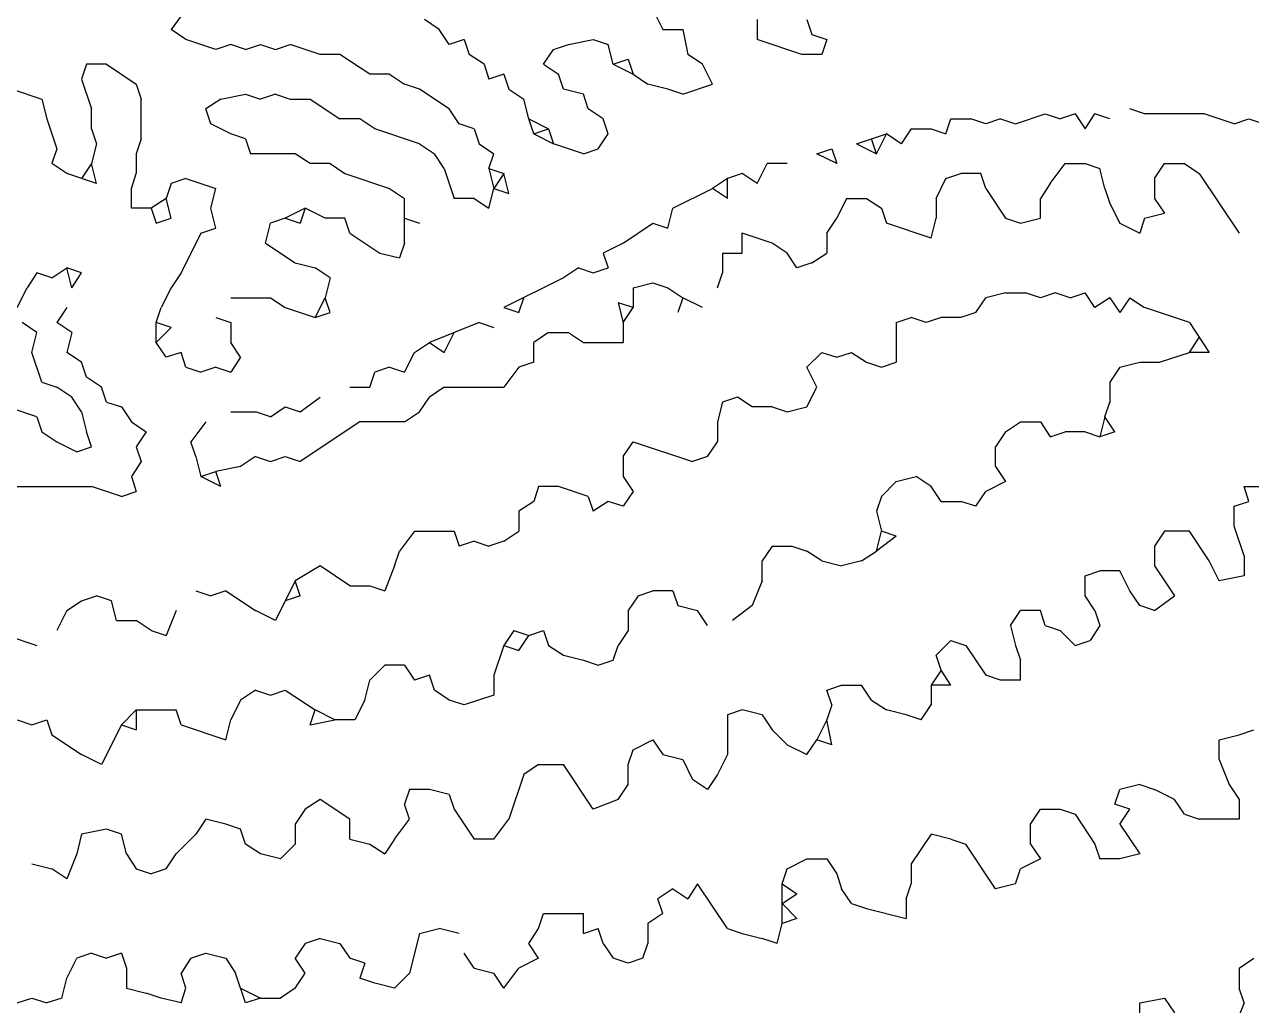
# Model space of a CAD drawing. Extents: x 15 to 2853, y 44 to 1438.
# Drawn here: x 2179.5 to 2426.5, y 752.5 to 950 of the extents above; entities that cross this region are included whole.
import ezdxf

# ---------------------------------------------------------------- set-up
doc = ezdxf.new("R2010")
doc.units = 0
doc.layers.add('SKETCH', color=1, linetype='CONTINUOUS')

msp = doc.modelspace()

# ---------------------------------------------------------------- linework, layer by layer
at = {"layer": 'SKETCH'}
for p, q in [((2212, 953), (2209, 949)), ((2263, 949), (2260, 951)), ((2306, 953), (2308, 949)), ((2327, 951), (2327, 947)), ((2337, 951), (2338, 948)), ((2212, 947), (2209, 949)), ((2265, 946), (2263, 949)), ((2308, 949), (2312, 949)), ((2312, 949), (2313, 944)), ((2218, 945), (2212, 947)), ((2268, 947), (2265, 946)), ((2268, 947), (2269, 944)), ((2289, 946), (2294, 947)), ((2294, 947), (2297, 946)), ((2336, 944), (2327, 947)), ((2338, 948), (2341, 947)), ((2341, 947), (2340, 944)), ((2221, 946), (2218, 945)), ((2224, 945), (2221, 946)), ((2224, 945), (2227, 946)), ((2227, 946), (2230, 945)), ((2230, 945), (2233, 946)), ((2239, 944), (2233, 946)), ((2243, 944), (2239, 944)), ((2249, 940), (2243, 944)), ((2272, 942), (2269, 944)), ((2284, 942), (2286, 945)), ((2286, 945), (2289, 946)), ((2298, 942), (2297, 946)), ((2316, 942), (2313, 944)), ((2340, 944), (2336, 944)), ((2192, 942), (2191, 939)), ((2196, 942), (2192, 942)), ((2196, 942), (2202, 938)), ((2272, 942), (2273, 939)), ((2284, 942), (2287, 940)), ((2298, 942), (2301, 943)), ((2298, 942), (2302, 940)), ((2301, 943), (2302, 940)), ((2318, 938), (2316, 942)), ((2191, 939), (2193, 933)), ((2253, 940), (2249, 940)), ((2253, 940), (2256, 938)), ((2276, 940), (2273, 939)), ((2276, 940), (2277, 937)), ((2288, 937), (2287, 940)), ((2302, 940), (2305, 938)), ((2177, 937), (2183, 935)), ((2202, 938), (2203, 935)), ((2259, 937), (2256, 938)), ((2265, 933), (2259, 937)), ((2277, 937), (2280, 935)), ((2292, 936), (2288, 937)), ((2309, 937), (2305, 938)), ((2312, 936), (2309, 937)), ((2312, 936), (2318, 938)), ((2183, 935), (2184, 931)), ((2203, 927), (2203, 935)), ((2219, 935), (2216, 933)), ((2219, 935), (2224, 936)), ((2224, 936), (2227, 935)), ((2230, 936), (2227, 935)), ((2230, 936), (2233, 935)), ((2233, 935), (2237, 935)), ((2237, 935), (2243, 931)), ((2281, 931), (2280, 935)), ((2293, 933), (2292, 936)), ((2193, 929), (2193, 933)), ((2217, 930), (2216, 933)), ((2267, 930), (2265, 933)), ((2296, 931), (2293, 933)), ((2379, 930), (2385, 932)), ((2385, 932), (2388, 931)), ((2391, 932), (2388, 931)), ((2391, 932), (2393, 929)), ((2393, 929), (2395, 932)), ((2398, 931), (2395, 932)), ((2405, 932), (2402, 933)), ((2417, 932), (2405, 932)), ((2423, 930), (2417, 932)), ((2184, 931), (2186, 925)), ((2193, 929), (2194, 926)), ((2221, 928), (2217, 930)), ((2247, 931), (2243, 931)), ((2250, 929), (2247, 931)), ((2259, 926), (2250, 929)), ((2270, 929), (2267, 930)), ((2270, 929), (2271, 926)), ((2282, 928), (2281, 931)), ((2281, 931), (2285, 929)), ((2282, 928), (2285, 929)), ((2285, 929), (2286, 926)), ((2297, 928), (2296, 931)), ((2358, 929), (2356, 926)), ((2358, 929), (2362, 929)), ((2362, 929), (2365, 928)), ((2365, 928), (2366, 931)), ((2366, 931), (2370, 931)), ((2373, 930), (2370, 931)), ((2376, 931), (2373, 930)), ((2376, 931), (2379, 930)), ((2423, 930), (2426, 931)), ((2426, 931), (2432, 929)), ((2203, 927), (2202, 924)), ((2224, 927), (2221, 928)), ((2224, 927), (2225, 924)), ((2282, 928), (2286, 926)), ((2295, 925), (2297, 928)), ((2347, 926), (2353, 928)), ((2351, 924), (2350, 927)), ((2351, 924), (2353, 928)), ((2356, 926), (2353, 928)), ((2186, 925), (2185, 922)), ((2194, 926), (2193, 922)), ((2202, 924), (2202, 920)), ((2234, 924), (2225, 924)), ((2237, 922), (2234, 924)), ((2259, 926), (2262, 924)), ((2264, 921), (2262, 924)), ((2271, 926), (2274, 924)), ((2273, 921), (2274, 924)), ((2292, 924), (2286, 926)), ((2292, 924), (2295, 925)), ((2339, 924), (2342, 925)), ((2343, 922), (2339, 924)), ((2342, 925), (2343, 922)), ((2347, 926), (2351, 924)), ((2188, 920), (2185, 922)), ((2193, 922), (2191, 919)), ((2194, 918), (2193, 922)), ((2241, 922), (2237, 922)), ((2241, 922), (2244, 920)), ((2327, 918), (2329, 922)), ((2333, 922), (2329, 922)), ((2386, 918), (2389, 922)), ((2389, 922), (2393, 922)), ((2393, 922), (2396, 921)), ((2407, 919), (2409, 922)), ((2409, 922), (2413, 922)), ((2413, 922), (2416, 920)), ((2194, 918), (2188, 920)), ((2201, 917), (2202, 920)), ((2212, 919), (2209, 918)), ((2212, 919), (2218, 917)), ((2244, 920), (2253, 917)), ((2264, 921), (2266, 915)), ((2273, 921), (2276, 920)), ((2273, 921), (2274, 917)), ((2276, 920), (2274, 917)), ((2277, 916), (2276, 920)), ((2321, 919), (2318, 917)), ((2324, 920), (2321, 919)), ((2321, 915), (2321, 919)), ((2327, 918), (2324, 920)), ((2363, 915), (2365, 919)), ((2365, 919), (2368, 920)), ((2372, 920), (2368, 920)), ((2373, 917), (2372, 920)), ((2397, 917), (2396, 921)), ((2407, 919), (2407, 915)), ((2416, 920), (2424, 908)), ((2201, 913), (2201, 917)), ((2209, 918), (2208, 915)), ((2217, 913), (2218, 917)), ((2253, 917), (2256, 915)), ((2273, 913), (2274, 917)), ((2274, 917), (2277, 916)), ((2310, 913), (2318, 917)), ((2321, 915), (2318, 917)), ((2373, 917), (2377, 911)), ((2386, 918), (2384, 915)), ((2397, 917), (2398, 914)), ((2208, 915), (2205, 913)), ((2209, 911), (2208, 915)), ((2256, 906), (2256, 915)), ((2270, 915), (2266, 915)), ((2270, 915), (2273, 913)), ((2345, 915), (2343, 911)), ((2345, 915), (2349, 915)), ((2349, 915), (2352, 913)), ((2363, 915), (2363, 911)), ((2384, 911), (2384, 915)), ((2398, 914), (2400, 910)), ((2407, 915), (2409, 912)), ((2205, 913), (2201, 913)), ((2205, 913), (2206, 910)), ((2218, 909), (2217, 913)), ((2236, 913), (2232, 911)), ((2236, 913), (2235, 910)), ((2240, 911), (2236, 913)), ((2309, 909), (2310, 913)), ((2352, 913), (2353, 910)), ((2405, 911), (2409, 912)), ((2206, 910), (2209, 911)), ((2215, 908), (2218, 909)), ((2228, 906), (2229, 910)), ((2232, 911), (2229, 910)), ((2232, 911), (2235, 910)), ((2244, 911), (2240, 911)), ((2245, 908), (2244, 911)), ((2256, 911), (2259, 910)), ((2300, 906), (2306, 910)), ((2306, 910), (2309, 909)), ((2341, 908), (2343, 911)), ((2362, 907), (2353, 910)), ((2362, 907), (2363, 911)), ((2377, 911), (2380, 910)), ((2380, 910), (2384, 911)), ((2400, 910), (2404, 908)), ((2405, 911), (2404, 908)), ((2215, 908), (2211, 900)), ((2245, 908), (2251, 904)), ((2330, 906), (2324, 908)), ((2324, 904), (2324, 908)), ((2341, 908), (2341, 904)), ((2228, 906), (2234, 902)), ((2256, 906), (2255, 903)), ((2300, 906), (2296, 904)), ((2333, 904), (2330, 906)), ((2234, 902), (2238, 901)), ((2251, 904), (2255, 903)), ((2296, 904), (2297, 901)), ((2320, 904), (2320, 900)), ((2320, 904), (2324, 904)), ((2335, 901), (2333, 904)), ((2338, 902), (2335, 901)), ((2338, 902), (2341, 904)), ((2182, 900), (2180, 897)), ((2185, 899), (2182, 900)), ((2185, 899), (2188, 901)), ((2189, 897), (2188, 901)), ((2191, 900), (2188, 901)), ((2189, 897), (2191, 900)), ((2211, 900), (2209, 897)), ((2241, 899), (2238, 901)), ((2291, 901), (2288, 899)), ((2291, 901), (2294, 900)), ((2294, 900), (2297, 901)), ((2319, 897), (2320, 900)), ((2178, 893), (2180, 897)), ((2209, 897), (2207, 893)), ((2241, 899), (2240, 895)), ((2288, 899), (2276, 893)), ((2302, 897), (2306, 898)), ((2302, 897), (2302, 893)), ((2306, 898), (2309, 897)), ((2309, 897), (2312, 895)), ((2221, 895), (2229, 895)), ((2229, 895), (2232, 893)), ((2238, 891), (2240, 895)), ((2241, 892), (2240, 895)), ((2279, 892), (2280, 895)), ((2312, 895), (2311, 892)), ((2316, 893), (2312, 895)), ((2371, 892), (2373, 895)), ((2377, 896), (2373, 895)), ((2377, 896), (2381, 896)), ((2384, 895), (2381, 896)), ((2387, 896), (2384, 895)), ((2390, 895), (2387, 896)), ((2390, 895), (2393, 896)), ((2395, 893), (2393, 896)), ((2398, 895), (2395, 893)), ((2398, 895), (2400, 892)), ((2402, 895), (2400, 892)), ((2402, 895), (2405, 893)), ((2188, 893), (2186, 890)), ((2206, 890), (2207, 893)), ((2232, 893), (2238, 891)), ((2238, 891), (2241, 892)), ((2276, 893), (2279, 892)), ((2299, 894), (2300, 890)), ((2302, 893), (2299, 894)), ((2300, 890), (2302, 893)), ((2371, 892), (2368, 891)), ((2414, 890), (2405, 893)), ((2182, 888), (2179, 890)), ((2189, 888), (2186, 890)), ((2206, 886), (2206, 890)), ((2209, 889), (2206, 890)), ((2218, 891), (2221, 890)), ((2221, 890), (2221, 886)), ((2271, 890), (2261, 886)), ((2271, 890), (2274, 889)), ((2300, 890), (2300, 886)), ((2355, 890), (2358, 891)), ((2355, 890), (2355, 882)), ((2361, 890), (2358, 891)), ((2364, 891), (2361, 890)), ((2368, 891), (2364, 891)), ((2414, 890), (2418, 884)), ((2181, 884), (2182, 888)), ((2189, 888), (2188, 884)), ((2209, 889), (2206, 886)), ((2264, 884), (2266, 888)), ((2285, 888), (2282, 886)), ((2285, 888), (2289, 888)), ((2289, 888), (2292, 886)), ((2414, 884), (2416, 887)), ((2208, 883), (2206, 886)), ((2223, 883), (2221, 886)), ((2258, 884), (2261, 886)), ((2261, 886), (2264, 884)), ((2282, 882), (2282, 886)), ((2292, 886), (2300, 886)), ((2183, 878), (2181, 884)), ((2191, 882), (2188, 884)), ((2192, 879), (2191, 882)), ((2211, 884), (2208, 883)), ((2212, 881), (2211, 884)), ((2223, 883), (2221, 880)), ((2256, 880), (2258, 884)), ((2282, 882), (2279, 881)), ((2337, 881), (2340, 884)), ((2340, 884), (2343, 883)), ((2343, 883), (2346, 884)), ((2346, 884), (2349, 882)), ((2349, 882), (2352, 881)), ((2352, 881), (2355, 882)), ((2400, 881), (2404, 882)), ((2404, 882), (2408, 882)), ((2408, 882), (2414, 884)), ((2418, 884), (2414, 884)), ((2212, 881), (2215, 880)), ((2218, 881), (2215, 880)), ((2218, 881), (2221, 880)), ((2249, 877), (2250, 880)), ((2253, 881), (2250, 880)), ((2253, 881), (2256, 880)), ((2279, 881), (2276, 877)), ((2339, 877), (2337, 881)), ((2400, 881), (2398, 878)), ((2183, 878), (2186, 877)), ((2189, 875), (2186, 877)), ((2195, 877), (2192, 879)), ((2196, 874), (2195, 877)), ((2245, 877), (2249, 877)), ((2264, 877), (2261, 875)), ((2264, 877), (2276, 877)), ((2337, 873), (2339, 877)), ((2398, 878), (2398, 874)), ((2191, 872), (2189, 875)), ((2235, 872), (2239, 875)), ((2259, 872), (2261, 875)), ((2323, 875), (2320, 874)), ((2326, 873), (2323, 875)), ((2182, 871), (2176, 873)), ((2191, 872), (2192, 868)), ((2196, 874), (2199, 873)), ((2199, 873), (2201, 870)), ((2221, 872), (2226, 872)), ((2229, 871), (2226, 872)), ((2229, 871), (2232, 873)), ((2232, 873), (2235, 872)), ((2256, 870), (2259, 872)), ((2320, 874), (2319, 870)), ((2330, 873), (2326, 873)), ((2330, 873), (2333, 872)), ((2333, 872), (2337, 873)), ((2397, 871), (2398, 874)), ((2182, 871), (2183, 868)), ((2201, 870), (2204, 868)), ((2216, 870), (2213, 866)), ((2247, 870), (2235, 862)), ((2256, 870), (2247, 870)), ((2319, 870), (2319, 866)), ((2377, 868), (2380, 870)), ((2380, 870), (2384, 870)), ((2384, 870), (2386, 867)), ((2397, 871), (2396, 867)), ((2399, 868), (2397, 871)), ((2183, 868), (2186, 866)), ((2193, 865), (2192, 868)), ((2204, 868), (2202, 865)), ((2377, 868), (2375, 865)), ((2386, 867), (2389, 868)), ((2393, 868), (2389, 868)), ((2393, 868), (2396, 867)), ((2399, 868), (2396, 867)), ((2186, 866), (2190, 864)), ((2190, 864), (2193, 865)), ((2202, 865), (2203, 862)), ((2214, 863), (2213, 866)), ((2300, 863), (2302, 866)), ((2302, 866), (2314, 862)), ((2317, 863), (2319, 866)), ((2375, 861), (2375, 865)), ((2214, 863), (2215, 859)), ((2226, 863), (2223, 861)), ((2226, 863), (2229, 862)), ((2229, 862), (2232, 863)), ((2232, 863), (2235, 862)), ((2300, 863), (2300, 859)), ((2317, 863), (2314, 862)), ((2203, 862), (2201, 859)), ((2215, 859), (2218, 860)), ((2223, 861), (2218, 860)), ((2219, 857), (2218, 860)), ((2375, 861), (2377, 858)), ((2201, 859), (2202, 856)), ((2219, 857), (2215, 859)), ((2300, 859), (2302, 856)), ((2352, 855), (2355, 858)), ((2355, 858), (2359, 859)), ((2362, 857), (2359, 859)), ((2377, 858), (2373, 856)), ((2177, 857), (2193, 857)), ((2199, 855), (2193, 857)), ((2199, 855), (2202, 856)), ((2283, 857), (2282, 854)), ((2287, 857), (2283, 857)), ((2293, 855), (2287, 857)), ((2293, 855), (2294, 852)), ((2302, 856), (2300, 853)), ((2352, 855), (2351, 852)), ((2364, 854), (2362, 857)), ((2371, 853), (2373, 856)), ((2426, 854), (2425, 857)), ((2425, 857), (2429, 857)), ((2282, 854), (2279, 852)), ((2297, 854), (2294, 852)), ((2300, 853), (2297, 854)), ((2364, 854), (2368, 854)), ((2371, 853), (2368, 854)), ((2423, 853), (2426, 854)), ((2423, 849), (2423, 853)), ((2279, 852), (2279, 848)), ((2351, 852), (2352, 848)), ((2258, 848), (2255, 844)), ((2258, 848), (2266, 848)), ((2266, 848), (2267, 845)), ((2276, 846), (2279, 848)), ((2351, 844), (2352, 848)), ((2355, 847), (2352, 848)), ((2409, 848), (2407, 845)), ((2414, 848), (2409, 848)), ((2418, 842), (2414, 848)), ((2425, 843), (2423, 849)), ((2270, 846), (2267, 845)), ((2270, 846), (2273, 845)), ((2276, 846), (2273, 845)), ((2330, 845), (2328, 842)), ((2330, 845), (2334, 845)), ((2334, 845), (2337, 844)), ((2355, 847), (2351, 844)), ((2407, 845), (2407, 841)), ((2254, 841), (2255, 844)), ((2340, 842), (2337, 844)), ((2348, 842), (2351, 844)), ((2425, 843), (2425, 839)), ((2239, 841), (2234, 838)), ((2245, 837), (2239, 841)), ((2254, 841), (2252, 836)), ((2328, 838), (2328, 842)), ((2340, 842), (2344, 841)), ((2348, 842), (2344, 841)), ((2393, 839), (2396, 840)), ((2400, 840), (2396, 840)), ((2402, 836), (2400, 840)), ((2407, 841), (2411, 835)), ((2420, 838), (2418, 842)), ((2234, 838), (2230, 830)), ((2235, 835), (2234, 838)), ((2328, 838), (2326, 833)), ((2393, 835), (2393, 839)), ((2425, 839), (2420, 838)), ((2191, 834), (2194, 835)), ((2197, 834), (2194, 835)), ((2214, 836), (2217, 835)), ((2220, 836), (2217, 835)), ((2220, 836), (2226, 832)), ((2235, 835), (2232, 834)), ((2245, 837), (2249, 837)), ((2249, 837), (2252, 836)), ((2303, 835), (2301, 832)), ((2303, 835), (2306, 836)), ((2310, 836), (2306, 836)), ((2310, 836), (2311, 833)), ((2395, 832), (2393, 835)), ((2404, 833), (2402, 836)), ((2407, 832), (2411, 835)), ((2188, 832), (2191, 834)), ((2198, 830), (2197, 834)), ((2311, 833), (2315, 832)), ((2326, 833), (2322, 830)), ((2407, 832), (2404, 833)), ((2188, 832), (2186, 828)), ((2198, 830), (2202, 830)), ((2205, 828), (2202, 830)), ((2210, 832), (2208, 827)), ((2230, 830), (2226, 832)), ((2301, 832), (2301, 828)), ((2317, 829), (2315, 832)), ((2378, 829), (2380, 832)), ((2384, 832), (2380, 832)), ((2385, 829), (2384, 832)), ((2395, 832), (2396, 829)), ((2205, 828), (2208, 827)), ((2278, 828), (2276, 825)), ((2278, 828), (2281, 827)), ((2281, 827), (2284, 828)), ((2284, 828), (2285, 825)), ((2301, 828), (2299, 825)), ((2378, 829), (2379, 825)), ((2385, 829), (2388, 828)), ((2388, 828), (2391, 825)), ((2396, 829), (2394, 826)), ((2176, 827), (2182, 825)), ((2276, 825), (2274, 819)), ((2276, 825), (2279, 824)), ((2279, 824), (2281, 827)), ((2285, 825), (2288, 823)), ((2298, 822), (2299, 825)), ((2366, 826), (2363, 823)), ((2366, 826), (2369, 825)), ((2369, 825), (2373, 819)), ((2379, 825), (2380, 822)), ((2391, 825), (2394, 826)), ((2288, 823), (2292, 822)), ((2364, 820), (2363, 823)), ((2252, 821), (2249, 818)), ((2256, 821), (2252, 821)), ((2256, 821), (2258, 818)), ((2292, 822), (2295, 821)), ((2295, 821), (2298, 822)), ((2380, 818), (2380, 822)), ((2248, 814), (2249, 818)), ((2261, 819), (2258, 818)), ((2262, 816), (2261, 819)), ((2274, 819), (2274, 815)), ((2364, 820), (2362, 817)), ((2366, 817), (2364, 820)), ((2376, 818), (2373, 819)), ((2380, 818), (2376, 818)), ((2226, 816), (2223, 814)), ((2226, 816), (2229, 815)), ((2229, 815), (2232, 816)), ((2232, 816), (2238, 812)), ((2265, 814), (2262, 816)), ((2341, 816), (2344, 817)), ((2342, 813), (2341, 816)), ((2344, 817), (2348, 817)), ((2350, 814), (2348, 817)), ((2362, 817), (2362, 813)), ((2366, 817), (2362, 817)), ((2223, 814), (2221, 810)), ((2248, 814), (2246, 810)), ((2268, 813), (2265, 814)), ((2274, 815), (2268, 813)), ((2342, 813), (2341, 810)), ((2350, 814), (2353, 812)), ((2360, 810), (2362, 813)), ((2199, 809), (2202, 812)), ((2202, 812), (2202, 808)), ((2202, 812), (2210, 812)), ((2211, 809), (2210, 812)), ((2237, 809), (2238, 812)), ((2242, 810), (2238, 812)), ((2324, 812), (2321, 811)), ((2321, 811), (2321, 803)), ((2328, 811), (2324, 812)), ((2328, 811), (2330, 808)), ((2357, 811), (2353, 812)), ((2360, 810), (2357, 811)), ((2178, 810), (2181, 809)), ((2181, 809), (2184, 810)), ((2184, 810), (2185, 807)), ((2199, 809), (2195, 801)), ((2199, 809), (2202, 808)), ((2211, 809), (2220, 806)), ((2220, 806), (2221, 810)), ((2237, 809), (2242, 810)), ((2246, 810), (2242, 810)), ((2333, 805), (2330, 808)), ((2341, 810), (2339, 806)), ((2342, 805), (2341, 810)), ((2424, 807), (2427, 808)), ((2185, 807), (2191, 803)), ((2302, 804), (2306, 806)), ((2306, 806), (2308, 803)), ((2337, 803), (2339, 806)), ((2342, 805), (2339, 806)), ((2420, 806), (2424, 807)), ((2420, 802), (2420, 806)), ((2195, 801), (2191, 803)), ((2301, 801), (2302, 804)), ((2308, 803), (2312, 802)), ((2321, 803), (2319, 799)), ((2333, 805), (2337, 803)), ((2283, 801), (2280, 799)), ((2283, 801), (2288, 801)), ((2294, 792), (2288, 801)), ((2301, 797), (2301, 801)), ((2312, 802), (2314, 798)), ((2420, 802), (2422, 797)), ((2280, 799), (2277, 790)), ((2317, 796), (2314, 798)), ((2319, 799), (2317, 796)), ((2257, 796), (2256, 793)), ((2261, 796), (2257, 796)), ((2265, 795), (2261, 796)), ((2299, 794), (2301, 797)), ((2399, 793), (2400, 796)), ((2404, 797), (2400, 796)), ((2404, 797), (2407, 796)), ((2411, 794), (2407, 796)), ((2422, 797), (2424, 794)), ((2239, 794), (2236, 792)), ((2245, 790), (2239, 794)), ((2257, 790), (2256, 793)), ((2265, 795), (2266, 792)), ((2299, 794), (2294, 792)), ((2402, 792), (2399, 793)), ((2413, 791), (2411, 794)), ((2424, 794), (2424, 790)), ((2236, 792), (2234, 789)), ((2266, 792), (2270, 786)), ((2382, 789), (2384, 792)), ((2384, 792), (2388, 792)), ((2388, 792), (2391, 791)), ((2391, 791), (2395, 785)), ((2400, 789), (2402, 792)), ((2413, 791), (2416, 790)), ((2196, 788), (2191, 787)), ((2199, 787), (2196, 788)), ((2216, 790), (2214, 787)), ((2220, 789), (2216, 790)), ((2223, 788), (2220, 789)), ((2224, 785), (2223, 788)), ((2234, 789), (2234, 785)), ((2245, 786), (2245, 790)), ((2254, 786), (2257, 790)), ((2274, 786), (2277, 790)), ((2382, 785), (2382, 789)), ((2400, 789), (2404, 783)), ((2424, 790), (2416, 790)), ((2191, 787), (2190, 783)), ((2200, 783), (2199, 787)), ((2210, 783), (2214, 787)), ((2245, 786), (2249, 785)), ((2254, 786), (2252, 783)), ((2274, 786), (2270, 786)), ((2362, 787), (2358, 781)), ((2366, 786), (2362, 787)), ((2366, 786), (2369, 785)), ((2190, 783), (2188, 778)), ((2200, 783), (2202, 780)), ((2208, 780), (2210, 783)), ((2227, 783), (2224, 785)), ((2231, 782), (2227, 783)), ((2234, 785), (2231, 782)), ((2249, 785), (2252, 783)), ((2375, 776), (2369, 785)), ((2382, 785), (2384, 782)), ((2395, 785), (2396, 782)), ((2404, 783), (2400, 782)), ((2181, 781), (2185, 780)), ((2333, 780), (2337, 782)), ((2337, 782), (2341, 782)), ((2341, 782), (2343, 779)), ((2358, 781), (2358, 777)), ((2384, 782), (2380, 780)), ((2400, 782), (2396, 782)), ((2188, 778), (2185, 780)), ((2202, 780), (2205, 779)), ((2208, 780), (2205, 779)), ((2332, 777), (2333, 780)), ((2343, 779), (2344, 776)), ((2379, 777), (2380, 780)), ((2310, 776), (2307, 774)), ((2310, 776), (2313, 774)), ((2315, 777), (2313, 774)), ((2321, 768), (2315, 777)), ((2332, 777), (2335, 775)), ((2332, 769), (2332, 777)), ((2346, 773), (2344, 776)), ((2357, 774), (2358, 777)), ((2379, 777), (2375, 776)), ((2308, 771), (2307, 774)), ((2332, 773), (2335, 775)), ((2357, 774), (2357, 770)), ((2283, 768), (2284, 771)), ((2284, 771), (2292, 771)), ((2292, 767), (2292, 771)), ((2308, 771), (2305, 769)), ((2335, 770), (2332, 773)), ((2346, 773), (2349, 772)), ((2349, 772), (2357, 770)), ((2305, 769), (2305, 765)), ((2331, 765), (2332, 769)), ((2335, 770), (2332, 769)), ((2239, 766), (2236, 765)), ((2239, 766), (2243, 765)), ((2259, 767), (2257, 759)), ((2259, 767), (2263, 768)), ((2267, 767), (2263, 768)), ((2281, 765), (2283, 768)), ((2292, 767), (2295, 768)), ((2296, 765), (2295, 768)), ((2321, 768), (2324, 767)), ((2324, 767), (2328, 766)), ((2331, 765), (2328, 766)), ((2236, 765), (2234, 762)), ((2243, 765), (2245, 762)), ((2283, 762), (2281, 765)), ((2296, 765), (2298, 762)), ((2304, 762), (2305, 765)), ((2188, 758), (2190, 762)), ((2193, 763), (2190, 762)), ((2193, 763), (2196, 762)), ((2199, 763), (2196, 762)), ((2199, 763), (2200, 760)), ((2213, 762), (2211, 759)), ((2213, 762), (2216, 763)), ((2216, 763), (2220, 762)), ((2220, 762), (2222, 759)), ((2236, 759), (2234, 762)), ((2248, 761), (2245, 762)), ((2248, 761), (2247, 758)), ((2270, 760), (2268, 763)), ((2283, 762), (2279, 760)), ((2301, 761), (2298, 762)), ((2304, 762), (2301, 761)), ((2424, 760), (2427, 762)), ((2200, 760), (2200, 756)), ((2212, 756), (2211, 759)), ((2224, 753), (2222, 759)), ((2234, 756), (2236, 759)), ((2254, 756), (2257, 759)), ((2270, 760), (2274, 759)), ((2276, 756), (2274, 759)), ((2276, 756), (2279, 760)), ((2424, 760), (2424, 756)), ((2187, 754), (2188, 758)), ((2200, 756), (2204, 755)), ((2211, 753), (2212, 756)), ((2223, 756), (2227, 754)), ((2234, 756), (2231, 754)), ((2250, 757), (2247, 758)), ((2254, 756), (2250, 757)), ((2425, 753), (2424, 756)), ((2178, 753), (2181, 754)), ((2181, 754), (2184, 753)), ((2187, 754), (2184, 753)), ((2207, 754), (2204, 755)), ((2211, 753), (2207, 754)), ((2227, 754), (2224, 753)), ((2227, 754), (2231, 754)), ((2404, 753), (2409, 754)), ((2409, 754), (2411, 751)), ((2404, 745), (2404, 753)), ((2425, 753), (2423, 748))]:
    msp.add_line(p, q, dxfattribs=at)

doc.saveas('drawing.dxf')
